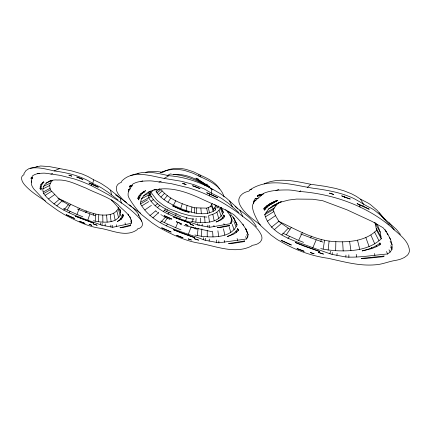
<?xml version="1.0" encoding="UTF-8"?>
<svg xmlns="http://www.w3.org/2000/svg" width="431" height="431" viewBox="0 0 431 431"><rect width="100%" height="100%" fill="white"/><g stroke="black" fill="none" stroke-linecap="round" stroke-linejoin="round"><path stroke-width="0.65" d="M236.096 222.595L237.072 224.912C232.18 236.086 217.941 237.406 207.23 236.781L207.23 230.499M196.509 213.178L196.536 207.909M216.389 205.673L215.452 209.908C205.172 217.192 191.353 212.639 180.697 208.55C171.694 204.542 161.878 200.108 156.167 191.687L156.194 189.683M385.077 229.669C388.552 235.757 393.196 242.087 391.935 249.501L390.12 252.076L387.614 253.999C373.747 255.033 359.793 257.813 345.899 256.995L345.937 255.066M374.555 222.455L377.561 225.144L380.201 232.023L381.263 238.785C369.259 250.152 351.4 251.553 335.657 250.675L335.851 241.672C315.039 240.875 296.582 229.556 278.124 221.071M224.427 216.41L223.915 215.516L221.9 218.442L218.463 220.904L216.082 222.008L220.931 219.977L223.091 218.328L224.406 216.863L223.926 215.177M196.008 178.493L197.344 178.903L209.536 186.801L196.008 178.493L196.024 178.057M120.276 209.628L120.675 210.899L120.147 215.36C115.885 222.929 105.945 222.585 98.435 221.744L98.753 214.751C84.331 211.783 71.223 204.316 57.943 198.206M194.327 213.043L194.57 207.796C182.394 204.24 169.34 199.612 160.995 189.565L156.965 192.905M105.099 225.882L105.223 223.996M222.337 209.989L223.296 212.311C219.185 222.94 205.501 223.188 195.868 222.18L196.137 218.328M207.23 236.781L201.342 236.258L201.875 228.818M40.002 188.471L40.848 184.592L43.623 181.763C41.548 183.865 40.315 187.124 41.231 190.006L40.002 188.471L41.182 187.916M238.316 229.976L237.702 228.872L237.578 229.507L234.922 232.395L230.337 235.299L227.207 236.576L233.58 234.238L236.474 232.287L238.268 230.531L237.815 228.748M202.058 225.979L202.225 224.077M209.148 241.058L209.326 239.065M98.435 221.744L95.224 221.146L95.854 214.234M191.369 212.165L191.903 207.004M148.092 196.875C158.177 214.509 180.169 217.973 197.484 224.934L209.73 227.272L231.021 223.587L231.83 222.046L232.04 220.036L230.116 215.247M335.657 250.675L328.158 249.991L329.09 241.123M120.147 215.36L118.229 208.647L118.374 207.338M128.39 191.66L128.621 189.489L129.779 188.967M101.985 225.257L100.45 224.745C80.317 217.181 57.447 211.454 43.639 193.584C39.959 185.001 49.764 179.037 57.323 180.029C67.473 179.441 76.594 184.549 85.801 188.024C96.452 193.503 108.607 196.757 117.911 204.553C122.517 210.118 131.886 215.064 131.428 223.258L112.733 227.282L101.985 225.257L102.19 223.393M195.868 222.18L192.641 221.631L193.023 218.458M336.902 255.303L337.128 253.423M201.342 236.258L197.258 235.52L198.158 228.22M93.505 215.015L93.662 213.771M100.45 224.745L100.698 222.892M198.944 225.408L199.117 224.152M245.74 228.457L248.132 234.679L247.728 237.125L246.57 238.973L218.889 242.82L205.204 240.288L205.479 238.321M195.162 228.958L195.378 227.643M197.484 224.934L197.684 223.689M276.734 200.841L267.915 206.104L264.596 209.568L264.402 210.296L263.928 208.421L266.121 206.293L269.709 203.804L275.522 200.981M328.158 249.991L323.158 249.118L324.57 240.369M205.204 240.288L203.357 239.684L203.68 237.729M253.38 203.572L253.762 201.234L255.087 198.901L256.224 198.357M345.899 256.995L332.085 254.403L332.414 252.544M131.854 186.176L129.408 187.022L129.559 186.203L132.048 185.174M203.357 239.684C181.295 230.811 153.592 226.2 140.533 203.944C140.35 197.721 145.355 193.341 150.645 191.089M209.331 195.803L204.536 193.659A60.636 22.504 23 0 0 188.724 187.857L171.226 183.649L154.018 181.23A33.963 12.785 24 0 0 150.01 180.858C144.417 180.945 138.405 181.036 133.373 183.708A31.145 11.583 24.3 0 0 132.209 184.78C130.318 188.918 126.208 192.932 128.907 197.791C131.918 203.109 135.663 208.06 139.612 212.715A35.089 12.456 23.8 0 0 141.81 214.789L152.229 223.01L158.339 227.035A26.237 9.137 23.7 0 0 161.027 228.522C173.251 235.143 185.928 241.15 199.828 243.289C216.524 246.29 234.809 254.301 251.268 246.187L252.033 245.384L254.78 244.851A44.646 16.669 22.2 0 0 258.217 243.504L260.259 242.001L261.617 239.889A37.583 14.007 21.9 0 0 261.455 235.342C257.07 225.736 247.367 220.263 239.464 213.862C230.095 206.794 219.955 200.776 209.331 195.803L209.558 194.65M218.156 206.088L217.768 208.044L218.668 206.104M332.085 254.403L329.957 253.724L330.453 251.273M320.853 241.57L321.235 239.711M186.025 210.581L187.086 205.571M148.792 196.595L149.191 194.742L150.225 193.336M130.604 225.682L130.733 225.084L119.953 227.762L122.512 227.643L130.604 225.682L130.248 224.492M85.796 212.774L86.254 210.996M117.986 199.93L108.014 192.161L101.619 187.943A25.084 8.485 26.1 0 0 98.823 186.386L92.719 183.417L93.71 179.797L87.897 176.527L82.197 174.022L71.476 170.827L49.285 166.576L40.552 165.983L28.92 168.629L25.887 170.644L23.894 173.741L23.991 174.684L22.757 175.498A37.594 11.782 26.7 0 0 21.701 177.189L21.555 178.881L22.18 181.074A31.695 9.908 26.9 0 0 25.1 185.395C30.903 191.73 38.23 196.401 45.427 200.981M70.027 205.738L59.413 199.219L50.271 189.775L49.684 185.524L50.384 183.127L52.609 180.239M180.697 208.55L182.286 203.739M87.8 220.155L89.934 213.841L77.364 209.019M310.665 238.02L311.322 236.118M185.551 220.715L186.855 217.235M188.325 234.319L191.068 227.056L197.236 229.249M82.822 216.815L76.977 214.428L79.39 208.2M163.371 211.476L164.313 210.409L175.46 215.452L176.193 213.738M279.374 202.371L272.683 205.943L268.502 209.073L264.726 214.643C270.695 235.671 295.343 240.724 312.825 247.744L316.225 239.776L323.034 242.136M160.887 221.006L175.638 227.681L177.691 222.902M123.185 215.403L122.393 214.422L121.526 217.633L119.155 220.333L117.307 221.545L121.149 219.314L122.609 217.51L123.331 215.899L122.776 214.175M137.834 198.163C139.143 194.607 142.278 192.129 145.673 190.664C142.483 192.646 139.736 195.523 138.728 199.224L138.825 199.903L137.834 198.163L140.129 197.048M282.714 233.166L298.591 240.396L302.384 232.535M209.17 215.398C213.512 214.347 218.603 212.397 220.241 207.844L222.547 213.771M173.445 205.285L175.762 200.781M63.648 208.432L67.177 210.053L70.549 204.246M379.964 244.781L380.314 244.188L380.067 243.003C375.105 247.313 368.462 249.269 362.164 250.923L371.818 248.601L376.667 246.602L379.964 244.781L379.372 243.58M210.059 206.923L212.294 203.631M91.173 185.556C108.962 194.683 127.452 204.606 140.845 219.718A32.212 10.576 25.2 0 1 142.462 223.791L142.198 225.72L141.244 227.115A38.316 12.564 25.4 0 1 139.229 228.403L137.446 228.942L137.166 229.685C125.782 237.944 111.246 229.75 99.011 228.101C87.186 226.189 76.47 220.85 65.97 215.387A22.908 6.982 26.1 0 1 63.54 214.083L57.829 210.538L47.717 203.281A30.59 9.455 26.3 0 1 45.487 201.449L33.877 189.053A36.403 11.454 26.5 0 1 32.325 186.596C30.229 183.461 31.953 180.05 32.093 176.726A27.051 8.647 26.8 0 1 32.648 175.778C35.773 173.316 40.175 173.284 44 173.138A29.416 9.52 26.7 0 1 47.022 173.429L60.189 175.374L74.024 178.86A52.34 16.917 26 0 1 87.094 183.746L91.173 185.556L91.851 184.457M166.506 211.427L167.503 209.827M164.378 222.628L167.514 217.617M213.318 211.346L212.957 210.22L215.629 206.077L214.843 204.396M98.753 214.751C105.552 215.484 114.544 215.592 118.229 208.647M261.773 195.168L257.275 196.261L257.857 195.378L259.645 194.575M167.966 202.252L170.832 198.034M286.276 234.836L291.27 227.509M264.726 214.643L273.087 209.73L276.637 204.633L280.489 201.773M68.998 212.919L70.081 211.395M389.344 224.799L381.144 215.721L374.496 210.274A33.537 14.438 17.1 0 0 371.226 208.243C364.917 205.334 359.335 201.255 353.129 198.174C342.02 193.056 329.92 190.664 317.889 188.88C295.731 186.257 270.361 176.166 249.899 189.888L249.043 191.046L245.999 191.989A48.18 19.794 19.9 0 0 242.319 194.009L240.261 196.051L239.006 198.718A40.503 16.68 20.2 0 0 239.517 203.998C243.704 213.259 252.744 218.873 260.432 224.966M62.915 202.069L63.664 201.072M167.955 214.062L169.124 212.521M166.204 225.903L167.427 224.298M164.022 199.623L167.298 195.647M287.897 238.408L289.557 236.398M63.788 210.102L68.27 204.779M164.313 210.409L165.59 208.976M160.434 222.682L165.472 217.035M281.885 234.89L288.285 228.182L289.912 229.141M160.908 197.086L164.507 193.352M56.811 205.862L61.994 200.932M307.33 187.41L310.735 184.269L325.2 186.337L335.744 188.449L343.69 190.707L351.357 193.734L356.146 196.25L360.575 199.208L367.395 202.678A29.82 13.059 17.1 0 1 370.299 204.488L377.19 210.355L384.328 219.287M157.407 207.58L159.879 205.318M152.908 217.844L158.651 212.607M158.231 194.553L162.115 191.062M53.934 203.976L59.413 199.219M274.348 229.631L281.524 223.398L288.285 228.182M335.851 241.672C349.999 242.335 366.075 240.8 376.592 230.283L375.089 222.886M155.004 205.851L157.838 203.47M149.869 215.699L155.903 210.64M271.385 227.299L278.873 221.275L281.524 223.398M156.167 191.687L159.766 188.87M152.768 190.836L151.173 192.048L143.631 195.76M48.552 198.896L54.624 194.602M151.071 201.212L153.635 199.418M144.838 209.962L151.405 205.371M267.527 221.119L275.484 215.635L273.087 209.73M265.609 216.696L273.847 211.599M148.792 197.894L151.475 196.24M141.891 205.846L148.83 201.573M45.19 195.259L51.645 191.294M148.84 195.728L151.028 194.456M140.533 203.944L147.623 199.833M43.639 193.584L50.271 189.775M266.051 212.688L274.337 207.936M140.517 213.124C132.624 207.618 124.155 202.328 118.455 194.386A36.317 13.167 24.5 0 1 116.338 189.484L116.418 187L117.318 185.093A43.122 15.651 24.3 0 1 119.452 183.191L121.45 182.286L121.725 181.214C132.586 169.469 150.758 175.972 164.119 178.402L168.909 175.708C186.472 177.119 202.511 182.954 217.477 192.01A26.075 10.36 22.8 0 1 220.263 193.638L226.345 198.039L235.972 206.788A33.607 13.119 22.7 0 1 237.815 208.922M167.093 175.708L170.245 173.941L171.619 174.14M140.878 202.107L147.984 198.136M149.153 194.262L150.247 193.648M43.369 191.935L50.066 188.272M268.502 209.073L276.637 204.633M272.683 205.943L281.572 201.622M299.593 191.445C312.071 192.404 324.446 194.607 336.46 198.115A68.82 28.284 18 0 1 354.713 204.66C367.864 210.333 380.39 217.666 391.208 227.099C398.152 233.888 408.523 239.927 409.45 250.513A43.132 17.439 16.7 0 1 407.268 255.33L404.326 257.528L400.808 259.069A51.144 20.807 17 0 1 395.507 260.399C388.606 261.439 382.038 264.58 374.868 264.833C358.985 266.164 343.469 261.617 328.12 258.298C310.95 255.928 294.723 249.824 279.881 241.053A29.313 11.421 19.5 0 1 277.074 239.431L271.013 235.073L261.288 226.183A39.264 15.64 19.5 0 1 259.392 223.948C256.445 218.619 253.186 212.979 252.372 206.875C252.647 200.571 259.193 198.125 262.872 193.945A34.959 14.729 19.5 0 1 264.914 192.802C272.344 190.109 280.462 189.931 288.291 189.947A38.278 16.249 19.1 0 1 293.441 190.41L299.593 191.445L300.784 190.814M264.596 209.568L265.728 208.976M141.519 198.713L149.191 194.742M263.82 209.062L267.252 207.295M263.928 208.421L267.926 206.384M267.915 206.104L269.682 205.215M269.811 204.757L273.281 203.023M42.868 188.918L49.684 185.524M253.762 201.234L256.057 200.092M137.974 198.761L139.687 197.91M266.121 206.293L275.404 201.703M32.206 177.48L31.048 178.046L31.161 178.768L32.303 178.208M269.709 203.804L276.594 200.544M264.155 183.924L265.017 183.509M40.272 188.999L41.446 188.439M148.253 192.226L155.386 189.338M138.787 196.164L141.066 195.098M43.579 186.278L50.384 183.127M257.275 196.261L262.059 194.069M40.137 186.688L41.322 186.16M140.668 193.815L144.299 192.194M164.324 171.393C169.205 168.979 174.738 168.068 180.147 168.473A20.763 10.441 15.7 0 1 186.273 169.437L193.04 171.646A24.545 12.284 15.7 0 1 196.698 173.375C204.838 177.518 214.573 180.524 219.46 188.94M143.211 192.393L144.39 191.87M273.744 202.311L277.817 200.496L274.213 201.708M143.361 191.822L144.541 191.31M45.955 183.105L52.006 180.497M194.57 207.796L206.643 208.141L211.659 206.185L212.957 210.22M30.116 168.262C38.154 166.781 46.295 169.146 54.096 170.924L59.295 168.715M49.349 181.219L51.084 180.481M129.408 187.022L132.295 185.804M40.848 184.592L42.626 183.848M265.448 183.299C279.908 177.394 296.065 181.349 310.735 184.269M42.313 183.304L43.477 182.83M42.26 182.809L44.016 182.103M31.161 178.768L32.379 178.289M31.048 178.046L32.266 177.572M158.974 182.124L161.269 181.235M163.775 171.586L160.477 172.756C165.919 170.056 172.098 169.049 178.138 169.507A23.209 11.594 15.7 0 1 185.001 170.59L192.587 173.068A27.422 13.625 15.7 0 1 196.692 175.002C207.095 180.131 220.392 184.473 224.066 196.881M249.899 189.888L251.747 189.247M129.559 186.203L132.058 185.341M128.621 189.489L130.383 188.886M275.878 190.491L278.879 189.462M50.88 174.156L52.787 173.558M137.543 173.591C147.844 170.541 158.737 173.574 168.909 175.708M145.78 172.341C150.872 170.676 156.367 171.382 161.555 172.152M36.662 166.722L37.75 166.388M140.867 181.478L142.742 180.939M130.712 175.444L138.944 173.149M280.473 202.214L288.7 200.054L296.48 199.079L312.761 199.23L322.717 200.722L347.068 209.849L372.287 221.545L383.051 227.713L386.052 231.334M37.508 173.758L39.431 173.278M257.857 195.378L263.643 193.982M255.087 198.901L258.336 198.125M162.832 172.158L163.387 172.039M153.716 190.146C169.911 186.1 186.084 191.811 200.679 198.508C211.74 203.691 223.215 208.173 233.667 214.541C238.672 219.083 243.122 224.309 246.478 230.186M172.626 174.717C184.754 173.24 195.911 178.143 205.269 185.481M206.885 217.062L192.258 216.006A25.354 12.068 15.2 0 1 188.665 215.365L181.408 213.307L171.021 209.466A18.28 8.642 15.7 0 1 169.022 208.588L163.462 205.339L157.509 200.722A19.864 9.45 15.9 0 1 156.141 199.208L150.721 191.962M173.041 174.339C185.524 175.32 197.026 180.217 207.672 186.483A20.235 8.135 23.2 0 1 209.827 187.738L212.93 189.866M164.119 178.402L181.817 181.349L194.273 184.759L204.375 189.01L211.713 193.32L218.776 196.816A29.26 11.432 22.8 0 1 221.906 198.643L228.748 203.567L238.79 212.564M54.096 170.924C67.57 172.718 81.173 175.94 92.719 183.417M211.896 231.695L184.048 225.488M190.825 221.265L192.641 221.631M320.696 248.622L323.158 249.118M194.817 235.003L197.258 235.52M93.398 220.753L95.224 221.146M344.768 197.301L350.252 199.025L341.632 195.803L344.768 197.301L344.536 196.073M180.163 224.233L181.834 224.804M312.825 247.744L329.957 253.724M89.934 213.841L95.343 215.791M197.657 178.757L198.244 178.967M300.585 233.941L316.225 239.776M298.591 240.396L303.537 242.384M175.46 215.452L180.751 217.59M175.638 227.681L180.961 229.836M363.694 206.794L369.222 209.256L363.883 206.427L357.035 203.621L363.694 206.794L363.101 205.716M67.177 210.053L76.977 214.428M93.71 179.797L99.141 182.437A22.39 7.704 26.1 0 1 101.624 183.827L107.319 187.604L116.887 195.157A28.904 9.816 25.9 0 1 118.87 197.01L119.511 197.673M160.898 214.66L161.652 215.117M170.18 219.627L163.796 216.319A20.807 7.548 23.8 0 1 162.39 215.543M115.546 194.85L126.622 202.565M157.654 212.499L158.5 213.092M235.04 206.487C242.621 212.612 251.806 217.73 256.37 226.684M227.859 211.082L229.448 212.305L233.861 218.646L237.072 224.912M155.914 211.179L156.798 211.858M129.559 204.833L131.493 206.449M383.283 217.671L396.434 229.432L400.421 234.453M132.942 207.715L137.532 212.93A28.861 9.665 25.3 0 1 138.804 215.559M111.236 199.833L116.386 205.377L120.675 210.899M379.07 212.548L384.673 218.959A38.375 16.459 17.2 0 1 385.179 219.713M225.645 209.585L228.08 212.451L230.596 216.4M149.708 193.46C154.519 204.984 166.684 209.671 177.26 214.309A25.989 12.284 15.1 0 0 180.939 215.963L187.674 218.118A21.765 10.231 15.1 0 0 193.778 219.158M389.058 222.725L394.241 229.863M275.484 215.635L278.873 221.275M375.573 224.131L380.201 232.023M385.626 230.757L386.305 231.916M386.984 233.079L388.002 234.825M389.549 237.675L390.545 239.383M360.575 199.208L363.532 204.332M390.168 241.306L392.07 244.689M376.274 228.376L380.934 236.694M376.592 230.283L381.263 238.785M390.723 245.686L391.978 248.019M220.634 207.295L223.296 212.311M390.685 247.135L391.935 249.501M374.539 232.018L378.93 240.654M379.716 242.998L380.314 244.188M389.004 249.813L390.12 252.076M138.324 214.326L141.713 221.248M229.572 200.943L232.363 206.81M239.803 210.145L242.701 216.378M386.505 251.548L387.614 253.999M376.123 245.39L376.667 246.602M370.908 235.089L374.808 243.968M246.861 231.506L247.626 233.3M245.815 229.222L246.333 230.434M246.844 231.652L248.132 234.679M206.934 184.037L207.386 185.104M234.028 218.064L236.08 222.972M231.097 217.72L232.04 220.036M242.939 224.088L243.423 225.262M233.144 216.906L233.861 218.646M221.081 207.359L222.471 210.754M237.519 228.683L238.268 230.531M246.721 234.642L247.728 237.125M227.6 211.255L228.08 212.451M223.662 215.004L224.406 216.863M231.151 220.338L231.83 222.046M233.909 221.383L236.016 226.695M211.675 204.644L213.534 209.428M371.344 247.372L371.818 248.601M245.675 236.624L246.57 238.973M230.364 221.841L231.021 223.587M236.005 231.038L236.474 232.287M214.74 208.017L215.452 209.908M222.671 217.181L223.091 218.328M365.844 237.551L369.103 246.58M232.196 224.373L234.141 229.847M219.067 210.226L221.216 216.373M131.024 219.702L131.649 221.572M129.731 216.351L130.324 218.14M122.921 214.665L123.331 215.899M130.814 221.351L131.428 223.258M128.099 214.11L128.497 215.371M122.016 215.624L122.609 217.51M119.409 208.97L120.486 212.51M374.35 253.509L374.911 255.341M229.147 226.792L230.827 232.39M359.535 205.307L360.057 207.063M216.874 212.192L218.754 218.501M120.788 218.038L121.149 219.314M237.115 238.548L237.616 240.45M223.856 223.667L224.19 224.96M116.844 210.813L118.579 217.703M120.087 198.001L121.364 203.168M357.504 240.202L359.75 249.355M200.447 175.164L200.889 177.001M208.27 207.634L209.547 212.925M125.044 222.843L125.486 224.761M110.514 190.109L111.597 194.957M31.269 180.95L31.555 182.232M223.468 228.807L224.842 235.143M212.812 214.396L214.202 220.861M206.643 208.141L207.737 213.469M113.773 213.237L115.142 220.289M349.595 241.489L350.931 250.653M198.863 174.641L199.117 176.414M217.903 230.779L218.695 236.506M208.561 215.565L209.466 222.094M110.18 214.519L111.128 221.642M211.212 188.902L211.713 193.32M213.916 225.408L214.045 226.711M116.386 224.74L116.575 226.674M356.243 254.344L356.496 256.941M224.255 240.374L224.438 242.27M200.873 208.168L201.325 213.474M106.597 215.031L107.141 222.143M212.607 231.242L213 236.948M204.623 216.68L205.032 222.552M342.64 241.877L343.189 250.982M112.653 225.348L112.733 227.282M209.671 225.316L209.73 227.272M218.835 240.924L218.889 242.82M110.875 225.117L110.912 227.045M102.767 215.037L102.885 222.105M348.846 254.796L348.878 257.382M207.861 225.106L207.866 227.051M216.513 239.992L216.513 242.502M200.501 217.973L200.507 222.515M229.664 225.257L229.319 225.806L220.036 227.6L217.267 227.708L229.664 225.257M244.7 240.956L244.215 241.613L232.099 243.51L228.532 243.558L244.7 240.956M384.086 256.052L383.1 256.731L366.021 258.428L361.264 258.395L384.086 256.052M97.067 225.224L93.462 223.991L97.067 225.224M193.686 225.375L190.254 224.244L193.686 225.375M198.54 240.105L194.219 238.661L198.54 240.105M323.406 254.053L318.444 252.437L323.406 254.053M189.15 212.23C183.256 211.519 177.884 208.302 172.556 205.84L182.771 210.177L189.15 212.23M331.568 193.627L329.365 193.153L333.713 194.51L331.568 193.627M190.653 223.436L173.569 217.062L190.653 223.436M319.592 251.451L304.006 246.085L295.337 242.497L319.592 251.451M194.737 237.713L181.074 232.891L173.262 229.648L194.737 237.713M184.301 183.859L182.502 183.444L186.197 184.64L184.301 183.859M93.543 223.113L75.323 216.19L93.543 223.113M70.242 175.476L68.825 175.131L71.837 176.139L70.242 175.476M314.01 253.773L310.433 252.582L314.01 253.773M187.991 225.418L185.497 224.578L187.991 225.418M191.342 240.002L188.218 238.936L191.342 240.002M91.771 225.268L89.152 224.357L91.771 225.268M194.403 186.305L192.528 185.75L200.032 188.606L194.403 186.305M78.226 177.502L76.713 177.039L82.946 179.441L78.226 177.502M304.054 251.262L297.051 248.574L304.054 251.262M181.279 223.711L176.29 221.782L181.279 223.711M182.922 237.788L176.672 235.358L182.922 237.788M84.912 223.414L79.573 221.319L84.912 223.414M208.556 193.384L206.659 192.738L217.65 197.77L208.556 193.384M291.27 244.964L281.163 240.347L291.27 244.964M90.478 183.509L88.926 182.97L98.316 187.226L90.478 183.509M171.791 219.093L164.389 215.737L171.791 219.093M171.032 232.04L161.76 227.837L171.032 232.04M74.407 218.404L66.309 214.751L74.407 218.404"/></g></svg>
